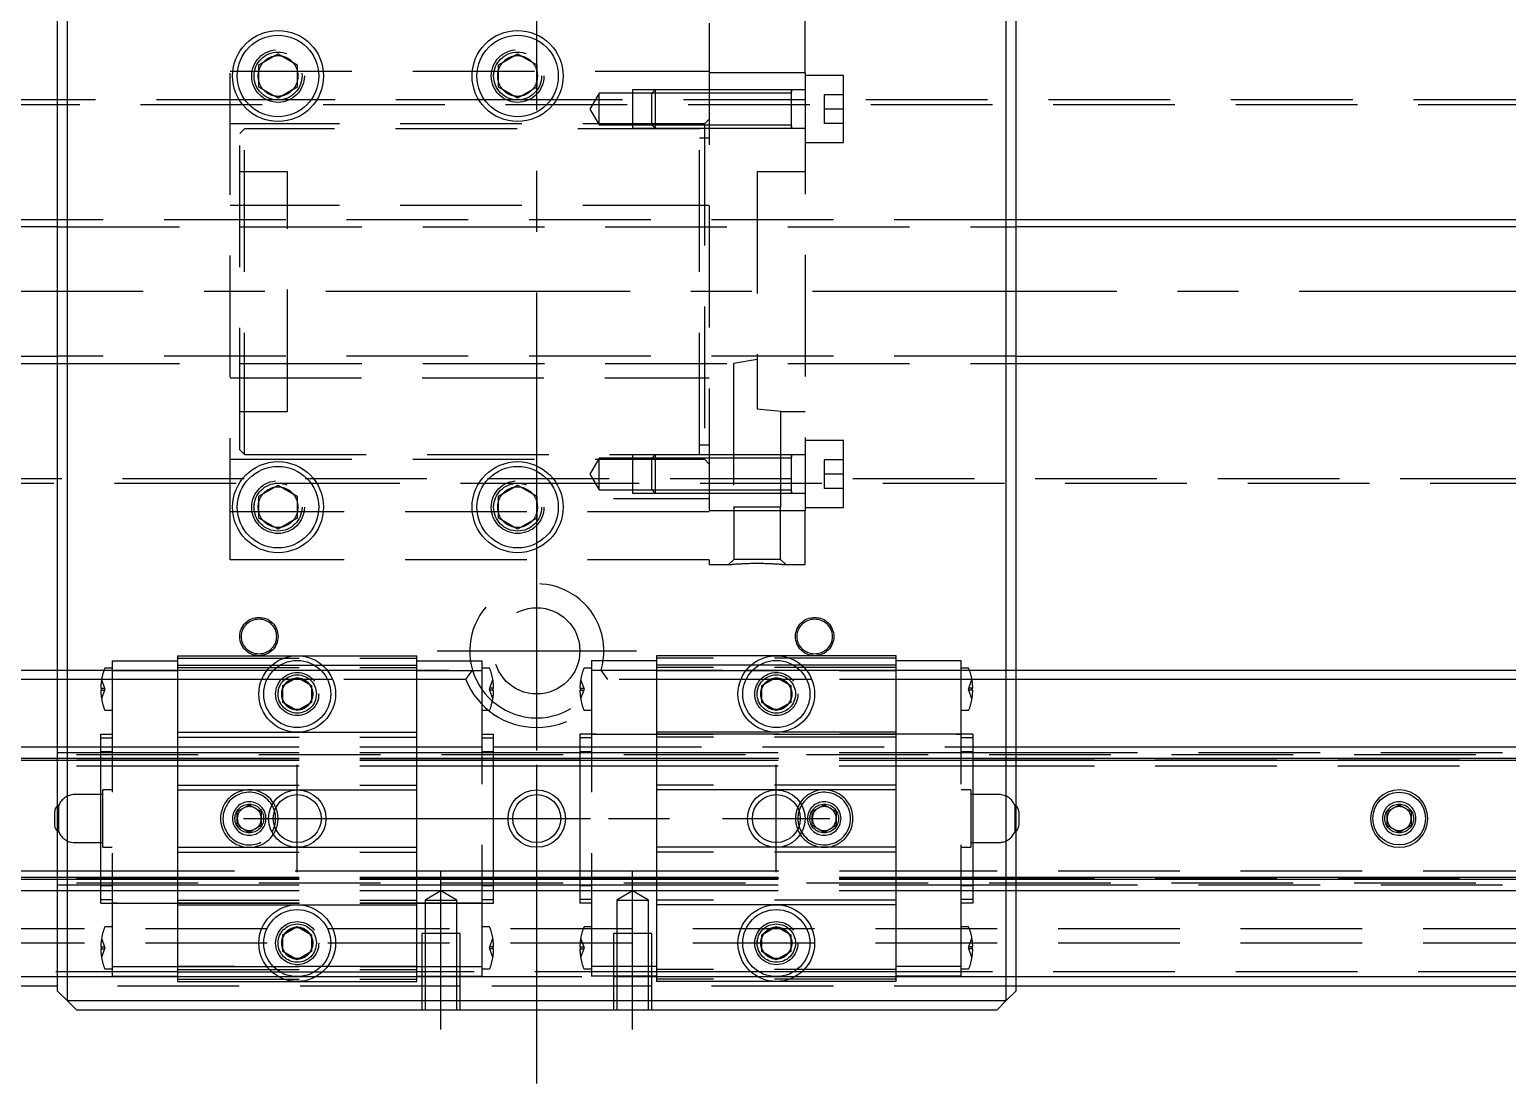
# Model space of a CAD drawing. Extents: x -15 to 1045, y -311 to 82.
# Drawn here: x 357.1 to 511.3, y -82.6 to 27.3 of the extents above; entities that cross this region are included whole.
import ezdxf

# ---------------------------------------------------------------- set-up
doc = ezdxf.new("R2010")
doc.units = 0
doc.linetypes.add('CENTER', pattern=[50.8, 31.75, -6.35, 6.35, -6.35])
doc.linetypes.add('DASHED', pattern=[19.05, 12.7, -6.35])
doc.layers.get('0').update_dxf_attribs({"linetype": 'CONTINUOUS'})
doc.layers.add('CENTER', color=1, linetype='CENTER')

msp = doc.modelspace()

# ---------------------------------------------------------------- linework, layer by layer
at = {"color": 7, "linetype": 'CONTINUOUS'}
for p, q in [((360, -73), (360, 73)), ((361, 74), (361, -74)), ((459, -74), (459, 74)), ((460, 73), (460, -73)), ((381, 23.65), (383, 24.81)), ((383, 24.81), (385, 23.65)), ((406, 23.65), (408, 24.81)), ((408, 24.81), (410, 23.65)), ((381, 21.35), (381, 23.65)), ((385, 23.65), (385, 21.35)), ((406, 21.35), (406, 23.65)), ((410, 23.65), (410, 21.35)), ((383, 20.19), (381, 21.35)), ((385, 21.35), (383, 20.19)), ((408, 20.19), (406, 21.35)), ((410, 21.35), (408, 20.19)), ((360, 7.5), (40.5, 7.5)), ((770, 7.5), (460, 7.5)), ((40.5, -7.5), (360, -7.5)), ((460, -7.5), (770, -7.5)), ((381, -21.35), (383, -20.19)), ((381, -23.65), (381, -21.35)), ((383, -20.19), (385, -21.35)), ((385, -21.35), (385, -23.65)), ((406, -21.35), (408, -20.19)), ((406, -23.65), (406, -21.35)), ((408, -20.19), (410, -21.35)), ((410, -21.35), (410, -23.65)), ((383, -24.81), (381, -23.65)), ((385, -23.65), (383, -24.81)), ((408, -24.81), (406, -23.65)), ((410, -23.65), (408, -24.81)), ((296.71, -39.5), (360, -39.5)), ((460, -39.5), (523.29, -39.5)), ((360, -40.5), (297.42, -40.5)), ((383.5, -41.13), (385, -40.27)), ((383.5, -42.87), (383.5, -41.13)), ((385, -40.27), (386.5, -41.13)), ((386.5, -41.13), (386.5, -42.87)), ((433.5, -41.13), (435, -40.27)), ((433.5, -42.87), (433.5, -41.13)), ((435, -40.27), (436.5, -41.13)), ((436.5, -41.13), (436.5, -42.87)), ((522.58, -40.5), (460, -40.5)), ((385, -43.73), (383.5, -42.87)), ((386.5, -42.87), (385, -43.73)), ((435, -43.73), (433.5, -42.87)), ((436.5, -42.87), (435, -43.73)), ((0, -47.5), (360, -47.5)), ((460, -47.5), (820, -47.5)), ((0, -48.68), (360, -48.68)), ((0, -48.9), (360, -48.9)), ((460, -48.68), (820, -48.68)), ((460, -48.9), (820, -48.9)), ((498.75, -54.28), (500, -53.56)), ((500, -53.56), (501.25, -54.28)), ((359.7, -55), (359.7, -54.25)), ((359.7, -55.75), (359.7, -55)), ((460.3, -54.25), (460.3, -55)), ((460.3, -55), (460.3, -55.75)), ((498.75, -55.72), (498.75, -54.28)), ((501.25, -54.28), (501.25, -55.72)), ((500, -56.44), (498.75, -55.72)), ((501.25, -55.72), (500, -56.44)), ((0, -61.1), (360, -61.1)), ((0, -61.32), (360, -61.32)), ((460, -61.1), (820, -61.1)), ((460, -61.32), (820, -61.32)), ((0, -62.5), (360, -62.5)), ((460, -62.5), (820, -62.5)), ((383.5, -67.13), (385, -66.27)), ((385, -66.27), (386.5, -67.13)), ((433.5, -67.13), (435, -66.27)), ((435, -66.27), (436.5, -67.13)), ((383.5, -68.87), (383.5, -67.13)), ((386.5, -67.13), (386.5, -68.87)), ((433.5, -68.87), (433.5, -67.13)), ((436.5, -67.13), (436.5, -68.87)), ((385, -69.73), (383.5, -68.87)), ((386.5, -68.87), (385, -69.73)), ((435, -69.73), (433.5, -68.87)), ((436.5, -68.87), (435, -69.73)), ((1, -71.5), (360, -71.5)), ((460, -71.5), (819, -71.5)), ((360, -72.5), (2, -72.5)), ((361, -74), (360, -73)), ((362, -75), (361, -74)), ((361, -74), (459, -74)), ((459, -74), (458, -75)), ((460, -73), (459, -74)), ((818, -72.5), (460, -72.5)), ((458, -75), (362, -75))]:
    msp.add_line(p, q, dxfattribs=at)
at = {"color": 3, "linetype": 'DASHED'}
for p, q in [((378, -28), (378, 28)), ((428, 28), (428, -28)), ((438, 22.87), (438, 28.5)), ((378, 23), (428, 23)), ((385.48, 22.79), (385.5, 22.5)), ((405.5, 22.5), (405.53, 22.91)), ((428, 22.87), (438, 22.87)), ((438, 22.87), (438, -22.87)), ((442, 22.55), (438, 22.55)), ((442, 15.55), (442, 22.55)), ((416.5, 20.7), (415.55, 19.05)), ((416.5, 17.4), (416.5, 20.7)), ((420, 20.7), (416.5, 20.7)), ((420, 21.05), (420, 17.05)), ((422.35, 21.05), (420, 21.05)), ((422, 20.7), (420, 20.7)), ((422.35, 21.05), (422, 20.7)), ((422, 17.4), (422, 20.7)), ((428, 20.7), (422, 20.7)), ((428, 20.7), (422, 20.7)), ((422.35, 21.05), (422.35, 17.05)), ((428, 21.05), (422.35, 21.05)), ((436.61, 21.05), (428, 21.05)), ((436.6, 20.7), (428, 20.7)), ((436.6, 17.05), (436.6, 21.05)), ((436.6, 20.7), (436.6, 21.05)), ((436.6, 17.05), (436.6, 21.05)), ((436.6, 20.84), (436.6, 21.05)), ((436.6, 21.05), (436.6, 20.84)), ((438, 21.05), (436.6, 21.05)), ((436.6, 17.27), (436.6, 20.84)), ((436.6, 17.4), (436.6, 20.7)), ((440, 20.55), (440, 19.05)), ((442, 20.55), (440, 20.55)), ((383, 20), (61.14, 20)), ((819.5, 19.5), (61.97, 19.5)), ((408, 20), (383, 20)), ((819, 20), (408, 20)), ((415.55, 19.05), (416.5, 17.4)), ((442, 19.05), (440, 19.05)), ((440, 19.05), (440, 17.55)), ((427.5, 17.5), (378, 17.5)), ((379.5, 17), (379, 16.5)), ((427, 17), (379.5, 17)), ((379.5, -17), (379.5, 17)), ((416.5, 17.4), (420, 17.4)), ((420, 17.4), (422, 17.4)), ((420, 17.05), (422.35, 17.05)), ((422, 17.4), (428, 17.4)), ((422, 17.4), (422.35, 17.05)), ((422, 17.4), (428, 17.4)), ((422.35, 17.05), (428, 17.05)), ((427, -17), (427, 17)), ((428, 18), (427.5, 17.5)), ((427.5, 17.5), (427.5, -17.5)), ((428, 17.4), (436.6, 17.4)), ((428, 17.05), (436.61, 17.05)), ((436.6, 17.05), (436.6, 17.4)), ((436.6, 17.05), (436.6, 17.27)), ((436.6, 17.27), (436.6, 17.05)), ((436.6, 17.05), (438, 17.05)), ((442, 17.55), (440, 17.55)), ((379, -16.5), (379, 16.5)), ((428, 16), (427, 16)), ((438, 15.55), (442, 15.55)), ((384, 12.5), (379, 12.5)), ((384, -12.5), (384, 12.5)), ((438, 12.5), (433, 12.5)), ((433, 12.5), (433, -12.26)), ((379, 9), (378, 9)), ((427.5, 9), (379, 9)), ((428, 9), (427.5, 9)), ((460, 7.5), (360, 7.5)), ((360, 6.75), (460, 6.75)), ((460, -6.75), (360, -6.75)), ((360, -7.5), (460, -7.5)), ((433, -7.09), (430.54, -7.5)), ((430.54, -7.5), (430.54, -22.5)), ((430.54, -7.5), (430.55, -7.5)), ((378, -9), (379, -9)), ((379, -9), (427.5, -9)), ((427.5, -9), (428, -9)), ((435.46, -12.5), (433, -12.26)), ((379, -12.5), (384, -12.5)), ((435.46, -22.5), (435.46, -12.5)), ((435.46, -12.5), (438, -12.5)), ((379, -16.5), (379.5, -17)), ((427, -16), (428, -16)), ((442, -15.55), (438, -15.55)), ((442, -22.55), (442, -15.55)), ((378, -17.5), (427.5, -17.5)), ((379.5, -17), (427, -17)), ((416.5, -17.4), (415.55, -19.05)), ((416.5, -20.7), (416.5, -17.4)), ((420, -17.4), (416.5, -17.4)), ((420, -17.05), (420, -21.05)), ((422.35, -17.05), (420, -17.05)), ((422, -17.4), (420, -17.4)), ((422.35, -17.05), (422, -17.4)), ((422, -20.7), (422, -17.4)), ((428, -17.4), (422, -17.4)), ((422.35, -17.05), (422.35, -21.05)), ((428, -17.05), (422.35, -17.05)), ((427.5, -17.5), (428, -18)), ((436.61, -17.05), (428, -17.05)), ((436.6, -17.4), (428, -17.4)), ((436.6, -21.05), (436.6, -17.05)), ((436.6, -21.05), (436.6, -17.05)), ((436.6, -17.27), (436.6, -17.05)), ((436.6, -17.05), (436.6, -17.27)), ((438, -17.05), (436.6, -17.05)), ((436.6, -20.84), (436.6, -17.27)), ((440, -17.55), (440, -19.05)), ((442, -17.55), (440, -17.55)), ((61.14, -20), (383, -20)), ((61.97, -19.5), (819.5, -19.5)), ((383, -20), (408, -20)), ((408, -20), (819, -20)), ((415.55, -19.05), (416.5, -20.7)), ((442, -19.05), (440, -19.05)), ((440, -19.05), (440, -20.55)), ((416.5, -20.7), (420, -20.7)), ((418, -21.59), (422, -21.59)), ((420, -20.7), (422, -20.7)), ((420, -21.05), (422.35, -21.05)), ((422, -20.7), (428, -20.7)), ((422, -20.7), (422.35, -21.05)), ((422, -20.7), (428, -20.7)), ((422, -21.59), (428, -21.59)), ((422.35, -21.05), (428, -21.05)), ((428, -20.7), (436.6, -20.7)), ((428, -21.05), (436.61, -21.05)), ((436.6, -21.05), (436.6, -20.84)), ((436.6, -20.84), (436.6, -21.05)), ((436.6, -21.05), (436.6, -21.05)), ((436.6, -21.05), (438, -21.05)), ((442, -20.55), (440, -20.55)), ((428, -23), (378, -23)), ((380.5, -22.5), (380.53, -22.09)), ((405.5, -22.5), (405.53, -22.09)), ((438, -22.87), (428, -22.87)), ((435.46, -22.5), (430.54, -22.5)), ((430.55, -22.5), (430.55, -27.95)), ((435.45, -27.95), (435.45, -22.5)), ((438, -22.55), (442, -22.55)), ((438, -28.5), (438, -22.87)), ((428, -28), (378, -28)), ((428, -28), (428, -28.5)), ((428, -28.5), (430, -28.5)), ((430.55, -27.95), (430, -28.5)), ((430, -28.5), (430.01, -28.5)), ((430, -28.5), (430, -28.5)), ((430.01, -28.5), (430.02, -28.5)), ((430.02, -28.5), (430.04, -28.5)), ((430.04, -28.5), (430.06, -28.49)), ((430.06, -28.49), (430.08, -28.49)), ((430.08, -28.49), (430.11, -28.49)), ((430.11, -28.49), (430.15, -28.49)), ((430.15, -28.49), (430.19, -28.48)), ((430.19, -28.48), (430.24, -28.48)), ((430.24, -28.48), (430.3, -28.47)), ((430.3, -28.47), (430.37, -28.47)), ((430.37, -28.47), (430.44, -28.46)), ((430.44, -28.46), (430.52, -28.45)), ((430.52, -28.45), (430.61, -28.45)), ((435.45, -27.95), (430.55, -27.95)), ((430.61, -28.45), (430.7, -28.44)), ((430.7, -28.44), (430.8, -28.43)), ((430.8, -28.43), (430.9, -28.43)), ((430.9, -28.43), (431.01, -28.42)), ((431.01, -28.42), (431.12, -28.41)), ((431.12, -28.41), (431.24, -28.41)), ((431.24, -28.41), (431.36, -28.4)), ((431.36, -28.4), (431.48, -28.39)), ((431.48, -28.39), (431.61, -28.39)), ((431.61, -28.39), (431.74, -28.38)), ((431.74, -28.38), (431.87, -28.38)), ((431.87, -28.38), (432.01, -28.37)), ((432.01, -28.37), (432.15, -28.37)), ((432.15, -28.37), (432.29, -28.36)), ((432.29, -28.36), (432.43, -28.36)), ((432.43, -28.36), (432.57, -28.36)), ((432.57, -28.36), (432.71, -28.36)), ((432.71, -28.36), (432.85, -28.36)), ((432.85, -28.36), (433, -28.36)), ((433, -28.36), (433.15, -28.36)), ((433.15, -28.36), (433.29, -28.36)), ((433.29, -28.36), (433.43, -28.36)), ((433.43, -28.36), (433.57, -28.36)), ((433.57, -28.36), (433.71, -28.36)), ((433.71, -28.36), (433.85, -28.37)), ((433.85, -28.37), (433.99, -28.37)), ((433.99, -28.37), (434.13, -28.38)), ((434.13, -28.38), (434.26, -28.38)), ((434.26, -28.38), (434.39, -28.39)), ((434.39, -28.39), (434.52, -28.39)), ((434.52, -28.39), (434.64, -28.4)), ((434.64, -28.4), (434.76, -28.41)), ((434.76, -28.41), (434.88, -28.41)), ((434.88, -28.41), (434.99, -28.42)), ((434.99, -28.42), (435.1, -28.43)), ((435.1, -28.43), (435.2, -28.43)), ((435.2, -28.43), (435.3, -28.44)), ((435.3, -28.44), (435.39, -28.45)), ((435.39, -28.45), (435.48, -28.45)), ((436, -28.5), (435.45, -27.95)), ((435.48, -28.45), (435.54, -28.46)), ((435.54, -28.46), (435.6, -28.46)), ((435.6, -28.46), (435.66, -28.47)), ((435.66, -28.47), (435.71, -28.47)), ((435.71, -28.47), (435.76, -28.48)), ((435.76, -28.48), (435.81, -28.48)), ((435.81, -28.48), (435.85, -28.49)), ((435.85, -28.49), (435.89, -28.49)), ((435.89, -28.49), (435.92, -28.49)), ((435.92, -28.49), (435.94, -28.49)), ((435.94, -28.49), (435.97, -28.5)), ((435.97, -28.5), (435.99, -28.5)), ((435.99, -28.5), (436, -28.5)), ((436, -28.5), (436, -28.5)), ((436, -28.5), (438, -28.5)), ((436, -28.5), (436, -28.5)), ((365.7, -38.55), (372.5, -38.55)), ((365.7, -38.55), (365.7, -39.55)), ((372.5, -38), (381, -38)), ((372.5, -38), (372.5, -39)), ((372.5, -38.25), (397.5, -38.25)), ((381, -38), (385, -38)), ((385, -38), (397.5, -38)), ((397.5, -39), (397.5, -38)), ((397.5, -38.55), (404.3, -38.55)), ((404.3, -39.55), (404.3, -38.55)), ((422.5, -38.55), (415.7, -38.55)), ((415.7, -38.55), (415.7, -39.55)), ((422.5, -38), (422.5, -39)), ((435, -38), (422.5, -38)), ((447.5, -38.25), (422.5, -38.25)), ((439, -38), (435, -38)), ((447.5, -38), (439, -38)), ((447.5, -39), (447.5, -38)), ((454.3, -38.55), (447.5, -38.55)), ((454.3, -39.55), (454.3, -38.55)), ((360, -39.5), (364.84, -39.5)), ((364.84, -39.5), (365.7, -39.5)), ((365.7, -39.3), (364.99, -39.3)), ((365.7, -39.5), (372.5, -39.5)), ((365.7, -39.55), (372.5, -39.55)), ((365.7, -39.55), (365.7, -70.45)), ((372.5, -39), (382.35, -39)), ((372.5, -39), (372.5, -46)), ((372.5, -39.25), (397.5, -39.25)), ((372.5, -39.5), (381.88, -39.5)), ((381.88, -39.5), (382.55, -39.5)), ((382.35, -39), (383.2, -39)), ((382.55, -39.5), (387.45, -39.5)), ((383.2, -39), (386.8, -39)), ((386.8, -39), (387.65, -39)), ((387.45, -39.5), (388.12, -39.5)), ((387.65, -39), (397.5, -39)), ((388.12, -39.5), (403.29, -39.5)), ((397.5, -46), (397.5, -39)), ((397.5, -39.55), (404.3, -39.55)), ((402.58, -40.5), (403.29, -39.5)), ((405.01, -39.3), (404.3, -39.3)), ((404.3, -70.45), (404.3, -39.55)), ((415.7, -39.3), (414.99, -39.3)), ((422.5, -39.55), (415.7, -39.55)), ((415.7, -39.55), (415.7, -70.45)), ((416.71, -39.5), (431.88, -39.5)), ((417.42, -40.5), (416.71, -39.5)), ((422.5, -39), (422.5, -46)), ((432.35, -39), (422.5, -39)), ((447.5, -39.25), (422.5, -39.25)), ((447.5, -39.55), (422.5, -39.55)), ((422.5, -39.55), (447.5, -39.55)), ((431.88, -39.5), (432.55, -39.5)), ((433.2, -39), (432.35, -39)), ((432.55, -39.5), (437.45, -39.5)), ((436.8, -39), (433.2, -39)), ((437.65, -39), (436.8, -39)), ((437.45, -39.5), (438.12, -39.5)), ((447.5, -39), (437.65, -39)), ((438.12, -39.5), (454.3, -39.5)), ((447.5, -46), (447.5, -39)), ((454.3, -39.55), (447.5, -39.55)), ((455.01, -39.3), (454.3, -39.3)), ((454.3, -39.5), (455.16, -39.5)), ((454.3, -70.45), (454.3, -39.55)), ((455.16, -39.5), (460, -39.5)), ((364.58, -40.5), (360, -40.5)), ((364.5, -41.4), (364.58, -41.4)), ((364.58, -41.6), (364.5, -41.6)), ((365.7, -40.5), (364.58, -40.5)), ((364.58, -40.5), (364.9, -41.4)), ((364.58, -41.4), (364.9, -41.4)), ((364.58, -41.4), (364.58, -41.6)), ((364.9, -41.6), (364.58, -42.5)), ((364.58, -41.6), (364.9, -41.6)), ((364.9, -41.4), (364.94, -41.5)), ((364.9, -41.6), (364.94, -41.5)), ((372.5, -40.5), (365.7, -40.5)), ((381.29, -40.5), (372.5, -40.5)), ((381.84, -40.5), (381.29, -40.5)), ((383.32, -40.5), (381.84, -40.5)), ((383.68, -40.5), (383.32, -40.5)), ((384.31, -40.5), (383.68, -40.5)), ((384.4, -40.5), (384.31, -40.5)), ((384.6, -40.5), (384.4, -40.5)), ((385.4, -40.5), (384.6, -40.5)), ((385.6, -40.5), (385.4, -40.5)), ((385.69, -40.5), (385.6, -40.5)), ((386.32, -40.5), (385.69, -40.5)), ((386.68, -40.5), (386.32, -40.5)), ((388.16, -40.5), (386.68, -40.5)), ((388.71, -40.5), (388.16, -40.5)), ((402.58, -40.5), (388.71, -40.5)), ((405.1, -41.4), (405.06, -41.5)), ((405.1, -41.6), (405.06, -41.5)), ((405.1, -41.4), (405.42, -40.5)), ((405.42, -41.4), (405.1, -41.4)), ((405.42, -42.5), (405.1, -41.6)), ((405.42, -41.6), (405.1, -41.6)), ((405.42, -41.6), (405.42, -41.4)), ((405.42, -41.4), (405.5, -41.4)), ((405.5, -41.6), (405.42, -41.6)), ((414.5, -41.4), (414.58, -41.4)), ((414.58, -41.6), (414.5, -41.6)), ((414.58, -40.5), (414.9, -41.4)), ((414.58, -41.4), (414.9, -41.4)), ((414.58, -41.4), (414.58, -41.6)), ((414.9, -41.6), (414.58, -42.5)), ((414.58, -41.6), (414.9, -41.6)), ((414.9, -41.4), (414.94, -41.5)), ((414.9, -41.6), (414.94, -41.5)), ((431.29, -40.5), (417.42, -40.5)), ((431.84, -40.5), (431.29, -40.5)), ((433.32, -40.5), (431.84, -40.5)), ((433.68, -40.5), (433.32, -40.5)), ((434.31, -40.5), (433.68, -40.5)), ((434.4, -40.5), (434.31, -40.5)), ((434.6, -40.5), (434.4, -40.5)), ((435.4, -40.5), (434.6, -40.5)), ((435.6, -40.5), (435.4, -40.5)), ((435.69, -40.5), (435.6, -40.5)), ((436.32, -40.5), (435.69, -40.5)), ((436.68, -40.5), (436.32, -40.5)), ((438.16, -40.5), (436.68, -40.5)), ((438.71, -40.5), (438.16, -40.5)), ((454.3, -40.5), (438.71, -40.5)), ((455.42, -40.5), (454.3, -40.5)), ((455.1, -41.4), (455.06, -41.5)), ((455.1, -41.6), (455.06, -41.5)), ((455.1, -41.4), (455.42, -40.5)), ((455.42, -41.4), (455.1, -41.4)), ((455.42, -42.5), (455.1, -41.6)), ((455.42, -41.6), (455.1, -41.6)), ((460, -40.5), (455.42, -40.5)), ((455.42, -41.6), (455.42, -41.4)), ((455.42, -41.4), (455.5, -41.4)), ((455.5, -41.6), (455.42, -41.6)), ((383, -42), (383.03, -41.65)), ((433, -42), (433.03, -41.65)), ((364.99, -43.7), (365.7, -43.7)), ((404.3, -43.7), (405.01, -43.7)), ((414.99, -43.7), (415.7, -43.7)), ((454.3, -43.7), (455.01, -43.7)), ((364.5, -46.57), (364.5, -46.18)), ((364.5, -46.18), (365.7, -46.18)), ((372.5, -46), (372.5, -46.5)), ((372.5, -46), (385, -46)), ((385, -46), (397.5, -46)), ((397.5, -46.5), (397.5, -46)), ((404.3, -46.18), (405.5, -46.18)), ((405.5, -46.57), (405.5, -46.18)), ((414.5, -46.18), (414.5, -46.57)), ((454.3, -46.18), (414.5, -46.18)), ((415.7, -46.18), (454.3, -46.18)), ((422.5, -46), (422.5, -46.5)), ((435, -46), (422.5, -46)), ((447.5, -46), (435, -46)), ((447.5, -46.5), (447.5, -46)), ((455.5, -46.18), (454.3, -46.18)), ((455.5, -46.18), (455.5, -46.57)), ((360, -47.5), (364.5, -47.5)), ((364.5, -46.57), (365.7, -46.57)), ((364.5, -48.97), (364.5, -46.57)), ((364.5, -47.5), (365.7, -47.5)), ((365.7, -47.5), (372.5, -47.5)), ((372.5, -46.5), (372.5, -51.5)), ((372.5, -46.5), (397.5, -46.5)), ((372.5, -47.5), (405.5, -47.5)), ((397.5, -51.5), (397.5, -46.5)), ((404.3, -46.57), (405.5, -46.57)), ((405.5, -48.97), (405.5, -46.57)), ((405.5, -47.5), (414.5, -47.5)), ((415.7, -46.57), (414.5, -46.57)), ((414.5, -46.57), (414.5, -48.97)), ((414.5, -47.5), (454.3, -47.5)), ((422.5, -46.5), (422.5, -51.5)), ((447.5, -46.5), (422.5, -46.5)), ((447.5, -51.5), (447.5, -46.5)), ((455.5, -46.57), (454.3, -46.57)), ((454.3, -47.5), (455.5, -47.5)), ((455.5, -46.57), (455.5, -48.97)), ((455.5, -47.5), (460, -47.5)), ((0, -48.09), (360, -48.09)), ((0, -48.3), (820, -48.3)), ((0, -48.74), (364.5, -48.74)), ((360, -48.09), (364.5, -48.09)), ((360, -48.68), (364.5, -48.68)), ((360, -48.9), (364.5, -48.9)), ((364.5, -47.99), (365.7, -47.99)), ((364.5, -48.09), (365.7, -48.09)), ((364.5, -48.68), (365.7, -48.68)), ((364.5, -48.74), (365.7, -48.74)), ((364.5, -48.9), (365.7, -48.9)), ((364.5, -52.5), (364.5, -48.97)), ((365.7, -48.09), (372.5, -48.09)), ((365.7, -48.68), (372.5, -48.68)), ((365.7, -48.74), (372.5, -48.74)), ((365.7, -48.9), (372.5, -48.9)), ((372.5, -48.09), (397.5, -48.09)), ((372.5, -48.68), (397.5, -48.68)), ((372.5, -48.74), (397.5, -48.74)), ((372.5, -48.9), (397.5, -48.9)), ((397.5, -48.09), (404.3, -48.09)), ((397.5, -48.68), (404.3, -48.68)), ((397.5, -48.74), (404.3, -48.74)), ((397.5, -48.9), (404.3, -48.9)), ((404.3, -47.99), (405.5, -47.99)), ((404.3, -48.09), (405.5, -48.09)), ((404.3, -48.68), (405.5, -48.68)), ((404.3, -48.74), (405.5, -48.74)), ((404.3, -48.9), (405.5, -48.9)), ((405.5, -48.09), (414.5, -48.09)), ((405.5, -48.68), (414.5, -48.68)), ((405.5, -48.74), (414.5, -48.74)), ((405.5, -48.9), (414.5, -48.9)), ((405.5, -61.03), (405.5, -48.97)), ((414.5, -47.99), (415.7, -47.99)), ((414.5, -48.09), (415.7, -48.09)), ((414.5, -48.68), (415.7, -48.68)), ((415.7, -48.74), (414.5, -48.74)), ((414.5, -48.9), (415.7, -48.9)), ((414.5, -48.97), (414.5, -61.03)), ((415.7, -48.09), (422.5, -48.09)), ((415.7, -48.68), (422.5, -48.68)), ((422.5, -48.74), (415.7, -48.74)), ((415.7, -48.9), (422.5, -48.9)), ((422.5, -48.09), (454.3, -48.09)), ((422.5, -48.68), (454.3, -48.68)), ((454.3, -48.74), (422.5, -48.74)), ((422.5, -48.9), (454.3, -48.9)), ((454.3, -47.99), (455.5, -47.99)), ((454.3, -48.09), (455.5, -48.09)), ((454.3, -48.68), (455.5, -48.68)), ((455.5, -48.74), (454.3, -48.74)), ((454.3, -48.9), (455.5, -48.9)), ((455.5, -48.09), (460, -48.09)), ((455.5, -48.68), (460, -48.68)), ((455.5, -48.74), (820, -48.74)), ((455.5, -48.9), (460, -48.9)), ((455.5, -48.97), (455.5, -52.5)), ((460, -48.09), (820, -48.09)), ((0, -49.5), (364.5, -49.5)), ((364.5, -49.5), (365.7, -49.5)), ((365.7, -49.5), (372.5, -49.5)), ((372.5, -49.5), (397.5, -49.5)), ((397.5, -49.5), (404.3, -49.5)), ((404.3, -49.5), (405.5, -49.5)), ((405.5, -49.5), (414.5, -49.5)), ((414.5, -49.5), (415.7, -49.5)), ((415.7, -49.5), (422.5, -49.5)), ((422.5, -49.5), (454.3, -49.5)), ((454.3, -49.5), (455.5, -49.5)), ((455.5, -49.5), (820, -49.5)), ((365.7, -52), (364.7, -52)), ((364.7, -55), (364.7, -52)), ((372.5, -51.5), (397.5, -51.5)), ((372.5, -51.5), (372.5, -52)), ((372.5, -52), (372.5, -58)), ((372.5, -52), (385, -52)), ((385, -52), (397.5, -52)), ((397.5, -52), (397.5, -51.5)), ((397.5, -58), (397.5, -52)), ((422.5, -51.5), (422.5, -52)), ((447.5, -51.5), (422.5, -51.5)), ((422.5, -52), (422.5, -58)), ((435, -52), (422.5, -52)), ((447.5, -52), (435, -52)), ((447.5, -52), (447.5, -51.5)), ((447.5, -58), (447.5, -52)), ((455.3, -52), (454.3, -52)), ((455.3, -52), (455.3, -58)), ((360.12, -55), (360.12, -53.61)), ((364.7, -52.5), (361.75, -52.5)), ((364.5, -57.5), (364.5, -52.5)), ((378.75, -54.28), (380, -53.56)), ((380, -53.56), (381.25, -54.28)), ((438.75, -54.28), (440, -53.56)), ((440, -53.56), (441.25, -54.28)), ((458.25, -52.5), (455.3, -52.5)), ((455.5, -52.5), (455.5, -57.5)), ((459.88, -53.61), (459.88, -55)), ((360.12, -56.39), (360.12, -55)), ((364.7, -58), (364.7, -55)), ((378.5, -55), (378.52, -54.75)), ((378.75, -55.72), (378.75, -54.28)), ((381.25, -54.28), (381.25, -55.72)), ((438.5, -55), (438.52, -54.75)), ((438.75, -55.72), (438.75, -54.28)), ((441.25, -54.28), (441.25, -55.72)), ((459.88, -55), (459.88, -56.39)), ((498.5, -55), (498.52, -54.75)), ((380, -56.44), (378.75, -55.72)), ((381.25, -55.72), (380, -56.44)), ((440, -56.44), (438.75, -55.72)), ((441.25, -55.72), (440, -56.44)), ((361.75, -57.5), (364.7, -57.5)), ((364.5, -61.03), (364.5, -57.5)), ((364.7, -58), (365.7, -58)), ((372.5, -58), (385, -58)), ((372.5, -58), (372.5, -58.5)), ((372.5, -58.5), (372.5, -63.5)), ((372.5, -58.5), (397.5, -58.5)), ((385, -58), (397.5, -58)), ((397.5, -58.5), (397.5, -58)), ((397.5, -63.5), (397.5, -58.5)), ((422.5, -58), (422.5, -58.5)), ((435, -58), (422.5, -58)), ((422.5, -58.5), (422.5, -63.5)), ((447.5, -58.5), (422.5, -58.5)), ((447.5, -58), (435, -58)), ((447.5, -58.5), (447.5, -58)), ((447.5, -63.5), (447.5, -58.5)), ((454.3, -58), (455.3, -58)), ((455.3, -57.5), (458.25, -57.5)), ((455.5, -57.5), (455.5, -61.03)), ((364.5, -60.5), (0, -60.5)), ((0, -61.26), (364.5, -61.26)), ((360, -61.1), (364.5, -61.1)), ((360, -61.32), (364.5, -61.32)), ((365.7, -60.5), (364.5, -60.5)), ((364.5, -63.43), (364.5, -61.03)), ((364.5, -61.1), (365.7, -61.1)), ((364.5, -61.26), (365.7, -61.26)), ((364.5, -61.32), (365.7, -61.32)), ((372.5, -60.5), (365.7, -60.5)), ((365.7, -61.1), (372.5, -61.1)), ((365.7, -61.26), (372.5, -61.26)), ((365.7, -61.32), (372.5, -61.32)), ((397.5, -60.5), (372.5, -60.5)), ((372.5, -61.1), (397.5, -61.1)), ((372.5, -61.26), (397.5, -61.26)), ((372.5, -61.32), (397.5, -61.32)), ((404.3, -60.5), (397.5, -60.5)), ((397.5, -61.1), (404.3, -61.1)), ((397.5, -61.26), (404.3, -61.26)), ((397.5, -61.32), (404.3, -61.32)), ((405.5, -60.5), (404.3, -60.5)), ((404.3, -61.1), (405.5, -61.1)), ((404.3, -61.26), (405.5, -61.26)), ((404.3, -61.32), (405.5, -61.32)), ((414.5, -60.5), (405.5, -60.5)), ((405.5, -63.43), (405.5, -61.03)), ((405.5, -61.1), (414.5, -61.1)), ((405.5, -61.26), (414.5, -61.26)), ((405.5, -61.32), (414.5, -61.32)), ((415.7, -60.5), (414.5, -60.5)), ((414.5, -61.03), (414.5, -63.43)), ((414.5, -61.1), (415.7, -61.1)), ((415.7, -61.26), (414.5, -61.26)), ((414.5, -61.32), (415.7, -61.32)), ((422.5, -60.5), (415.7, -60.5)), ((415.7, -61.1), (422.5, -61.1)), ((422.5, -61.26), (415.7, -61.26)), ((415.7, -61.32), (422.5, -61.32)), ((454.3, -60.5), (422.5, -60.5)), ((422.5, -61.1), (454.3, -61.1)), ((454.3, -61.26), (422.5, -61.26)), ((422.5, -61.32), (454.3, -61.32)), ((455.5, -60.5), (454.3, -60.5)), ((454.3, -61.1), (455.5, -61.1)), ((455.5, -61.26), (454.3, -61.26)), ((454.3, -61.32), (455.5, -61.32)), ((820, -60.5), (455.5, -60.5)), ((455.5, -61.03), (455.5, -63.43)), ((455.5, -61.1), (460, -61.1)), ((455.5, -61.26), (820, -61.26)), ((455.5, -61.32), (460, -61.32)), ((0, -61.7), (820, -61.7)), ((0, -61.91), (360, -61.91)), ((360, -61.91), (364.5, -61.91)), ((360, -62.5), (364.5, -62.5)), ((364.5, -61.91), (365.7, -61.91)), ((365.7, -62.01), (364.5, -62.01)), ((364.5, -62.5), (365.7, -62.5)), ((365.7, -61.91), (372.5, -61.91)), ((365.7, -62.5), (372.5, -62.5)), ((372.5, -61.91), (397.5, -61.91)), ((372.5, -62.5), (397.5, -62.5)), ((397.5, -61.91), (404.3, -61.91)), ((397.5, -62.5), (404.3, -62.5)), ((400, -62.55), (398.35, -63.5)), ((401.65, -63.5), (400, -62.55)), ((404.3, -61.91), (405.5, -61.91)), ((405.5, -62.01), (404.3, -62.01)), ((404.3, -62.5), (405.5, -62.5)), ((405.5, -61.91), (414.5, -61.91)), ((405.5, -62.5), (414.5, -62.5)), ((414.5, -61.91), (415.7, -61.91)), ((415.7, -62.01), (414.5, -62.01)), ((414.5, -62.5), (415.7, -62.5)), ((415.7, -61.91), (422.5, -61.91)), ((415.7, -62.5), (422.5, -62.5)), ((420, -62.55), (418.35, -63.5)), ((421.65, -63.5), (420, -62.55)), ((422.5, -61.91), (447.5, -61.91)), ((422.5, -62.5), (447.5, -62.5)), ((447.5, -61.91), (454.3, -61.91)), ((447.5, -62.5), (454.3, -62.5)), ((454.3, -61.91), (455.5, -61.91)), ((455.5, -62.01), (454.3, -62.01)), ((454.3, -62.5), (455.5, -62.5)), ((455.5, -61.91), (460, -61.91)), ((455.5, -62.5), (460, -62.5)), ((460, -61.91), (820, -61.91)), ((364.5, -63.82), (364.5, -63.43)), ((364.5, -63.43), (365.7, -63.43)), ((364.5, -63.82), (365.7, -63.82)), ((404.3, -63.82), (365.7, -63.82)), ((365.7, -63.82), (372.5, -63.82)), ((372.5, -63.5), (397.5, -63.5)), ((372.5, -63.5), (372.5, -64)), ((372.5, -63.82), (397.5, -63.82)), ((372.5, -64), (385, -64)), ((372.5, -64), (372.5, -71)), ((385, -64), (397.5, -64)), ((397.5, -64), (397.5, -63.5)), ((397.5, -63.82), (404.3, -63.82)), ((397.5, -71), (397.5, -64)), ((398.35, -63.5), (398.35, -67)), ((398.35, -63.5), (401.65, -63.5)), ((401.65, -67), (401.65, -63.5)), ((404.3, -63.43), (405.5, -63.43)), ((404.3, -63.82), (405.5, -63.82)), ((405.5, -63.82), (405.5, -63.43)), ((414.5, -63.43), (414.5, -63.82)), ((415.7, -63.43), (414.5, -63.43)), ((415.7, -63.82), (414.5, -63.82)), ((418.35, -63.5), (418.35, -67)), ((418.35, -63.5), (421.65, -63.5)), ((421.65, -67), (421.65, -63.5)), ((422.5, -63.5), (422.5, -64)), ((447.5, -63.5), (422.5, -63.5)), ((422.5, -64), (422.5, -71)), ((435, -64), (422.5, -64)), ((447.5, -64), (435, -64)), ((447.5, -64), (447.5, -63.5)), ((447.5, -71), (447.5, -64)), ((455.5, -63.43), (454.3, -63.43)), ((455.5, -63.82), (454.3, -63.82)), ((455.5, -63.43), (455.5, -63.82)), ((365.7, -66.3), (364.99, -66.3)), ((405.01, -66.3), (404.3, -66.3)), ((415.7, -66.3), (414.99, -66.3)), ((455.01, -66.3), (454.3, -66.3)), ((820, -66.5), (0, -66.5)), ((364.58, -67.5), (364.9, -68.4)), ((386.97, -67.67), (387, -68)), ((398, -67), (398, -75)), ((402, -67), (398, -67)), ((398.35, -67), (398.35, -75)), ((401.65, -75), (401.65, -67)), ((402, -75), (402, -67)), ((405.1, -68.4), (405.42, -67.5)), ((414.58, -67.5), (414.9, -68.4)), ((418, -67), (418, -75)), ((422, -67), (418, -67)), ((418.35, -67), (418.35, -75)), ((421.65, -75), (421.65, -67)), ((422, -75), (422, -67)), ((433, -68), (433.02, -67.7)), ((455.1, -68.4), (455.42, -67.5)), ((820, -68), (0, -68)), ((364.5, -68.4), (364.58, -68.4)), ((364.58, -68.6), (364.5, -68.6)), ((364.58, -68.4), (364.9, -68.4)), ((364.58, -68.4), (364.58, -68.6)), ((364.9, -68.6), (364.58, -69.5)), ((364.58, -68.6), (364.9, -68.6)), ((364.9, -68.4), (364.94, -68.5)), ((364.9, -68.6), (364.94, -68.5)), ((405.1, -68.4), (405.06, -68.5)), ((405.1, -68.6), (405.06, -68.5)), ((405.42, -68.4), (405.1, -68.4)), ((405.42, -69.5), (405.1, -68.6)), ((405.42, -68.6), (405.1, -68.6)), ((405.42, -68.6), (405.42, -68.4)), ((405.42, -68.4), (405.5, -68.4)), ((405.5, -68.6), (405.42, -68.6)), ((414.5, -68.4), (414.58, -68.4)), ((414.58, -68.6), (414.5, -68.6)), ((414.58, -68.4), (414.9, -68.4)), ((414.58, -68.4), (414.58, -68.6)), ((414.9, -68.6), (414.58, -69.5)), ((414.58, -68.6), (414.9, -68.6)), ((414.9, -68.4), (414.94, -68.5)), ((414.9, -68.6), (414.94, -68.5)), ((455.1, -68.4), (455.06, -68.5)), ((455.1, -68.6), (455.06, -68.5)), ((455.42, -68.4), (455.1, -68.4)), ((455.42, -69.5), (455.1, -68.6)), ((455.42, -68.6), (455.1, -68.6)), ((455.42, -68.6), (455.42, -68.4)), ((455.42, -68.4), (455.5, -68.4)), ((455.5, -68.6), (455.42, -68.6)), ((364.99, -70.7), (365.7, -70.7)), ((365.7, -70.45), (365.7, -71.45)), ((365.7, -70.45), (372.5, -70.45)), ((372.5, -70.45), (397.5, -70.45)), ((397.5, -70.45), (372.5, -70.45)), ((372.5, -70.75), (397.5, -70.75)), ((397.5, -70.45), (398, -70.45)), ((398, -70.45), (402, -70.45)), ((402, -70.45), (404.3, -70.45)), ((404.3, -71.45), (404.3, -70.45)), ((404.3, -70.7), (405.01, -70.7)), ((414.99, -70.7), (415.7, -70.7)), ((415.7, -70.45), (415.7, -71.45)), ((418, -70.45), (415.7, -70.45)), ((422, -70.45), (418, -70.45)), ((422.5, -70.45), (422, -70.45)), ((447.5, -70.75), (422.5, -70.75)), ((454.3, -70.45), (447.5, -70.45)), ((454.3, -71.45), (454.3, -70.45)), ((454.3, -70.7), (455.01, -70.7)), ((372.5, -71), (0.5, -71)), ((360, -71.5), (372.5, -71.5)), ((365.7, -71.45), (372.5, -71.45)), ((372.5, -71), (382.35, -71)), ((372.5, -71), (372.5, -72)), ((372.5, -71.5), (383.06, -71.5)), ((372.5, -71.75), (397.5, -71.75)), ((372.5, -72), (385, -72)), ((382.35, -71), (383.2, -71)), ((383.06, -71.5), (385, -71.5)), ((383.2, -71), (386.8, -71)), ((385, -71.5), (386.94, -71.5)), ((385, -72), (397.5, -72)), ((386.8, -71), (387.65, -71)), ((386.94, -71.5), (397.5, -71.5)), ((387.65, -71), (397.5, -71)), ((397.5, -72), (397.5, -71)), ((422.5, -71), (397.5, -71)), ((397.5, -71.45), (398, -71.45)), ((397.5, -71.5), (398, -71.5)), ((398, -71.45), (402, -71.45)), ((398, -71.5), (402, -71.5)), ((402, -71.45), (404.3, -71.45)), ((402, -71.5), (418, -71.5)), ((418, -71.45), (415.7, -71.45)), ((422, -71.45), (418, -71.45)), ((418, -71.5), (422, -71.5)), ((422.5, -71.45), (422, -71.45)), ((422, -71.5), (422.5, -71.5)), ((422.5, -71), (422.5, -72)), ((432.35, -71), (422.5, -71)), ((422.5, -71.5), (433.06, -71.5)), ((447.5, -71.75), (422.5, -71.75)), ((435, -72), (422.5, -72)), ((433.2, -71), (432.35, -71)), ((433.06, -71.5), (435, -71.5)), ((436.8, -71), (433.2, -71)), ((435, -71.5), (436.94, -71.5)), ((447.5, -72), (435, -72)), ((437.65, -71), (436.8, -71)), ((436.94, -71.5), (447.5, -71.5)), ((447.5, -71), (437.65, -71)), ((447.5, -72), (447.5, -71)), ((819.5, -71), (447.5, -71)), ((454.3, -71.45), (447.5, -71.45)), ((447.5, -71.5), (460, -71.5)), ((398, -72.5), (360, -72.5)), ((402, -72.5), (398, -72.5)), ((418, -72.5), (402, -72.5)), ((422, -72.5), (418, -72.5)), ((460, -72.5), (422, -72.5))]:
    msp.add_line(p, q, dxfattribs=at)
at = {"color": 3, "linetype": 'CONTINUOUS'}
for p, q in [((360, 6.75), (40.5, 6.75)), ((770, 6.75), (460, 6.75)), ((40.5, -6.75), (360, -6.75)), ((460, -6.75), (770, -6.75))]:
    msp.add_line(p, q, dxfattribs=at)
at = {"color": 7, "linetype": 'CONTINUOUS'}
for centre, radius in [((383, 22.5), 4.75), ((383, 22.5), 4.25), ((408, 22.5), 4.75), ((408, 22.5), 4.25), ((383, -22.5), 4.75), ((383, -22.5), 4.25), ((408, -22.5), 4.75), ((408, -22.5), 4.25), ((385, -42), 4), ((385, -42), 3.5), ((435, -42), 4), ((435, -42), 3.5), ((410, -55), 3), ((500, -55), 2.75), ((385, -55), 2.5), ((410, -55), 2.5), ((435, -55), 2.5), ((385, -68), 4), ((385, -68), 3.5), ((435, -68), 4), ((435, -68), 3.5)]:
    msp.add_circle(centre, radius, dxfattribs=at)
at = {"color": 3, "linetype": 'DASHED'}
for centre, radius in [((383, 22.5), 2.75), ((383, 22.5), 2.5), ((408, 22.5), 2.75), ((408, 22.5), 2.5), ((383, -22.5), 2.75), ((383, -22.5), 2.5), ((408, -22.5), 2.75), ((408, -22.5), 2.5), ((410, -37.5), 4.5), ((381, -36), 2), ((381, -36), 1.83), ((439, -36), 2), ((439, -36), 1.83), ((385, -42), 2.25), ((385, -42), 2), ((435, -42), 2.25), ((435, -42), 2), ((385, -42), 1.62), ((435, -42), 1.62), ((380, -55), 1.5), ((440, -55), 1.5), ((500, -55), 1.5), ((385, -68), 2.25), ((385, -68), 2), ((435, -68), 2.25), ((435, -68), 2), ((385, -68), 1.62), ((435, -68), 1.62)]:
    msp.add_circle(centre, radius, dxfattribs=at)
at = {"color": 3, "linetype": 'CONTINUOUS'}
for centre in [(385, -55), (435, -55)]:
    msp.add_circle(centre, 3, dxfattribs=at)
at = {"color": 3, "linetype": 'DASHED'}
for centre, radius, start, end in [((383, 22.5), 2.1, 162.2472, 180), ((383, 22.5), 2.1, 137.7528, 162.2472), ((383, 22.5), 2.1, 102.2472, 137.7528), ((383, 22.5), 2.1, 77.7528, 102.2472), ((383, 22.5), 2.1, 42.2472, 77.7528), ((383, 22.5), 2.1, 17.7528, 42.2472), ((383, 22.5), 2.1, 342.2472, 17.7528), ((408, 22.5), 2.1, 162.2472, 180), ((408, 22.5), 2.1, 137.7528, 162.2472), ((408, 22.5), 2.1, 102.2472, 137.7528), ((408, 22.5), 2.1, 77.7528, 102.2472), ((408, 22.5), 2.1, 42.2472, 77.7528), ((408, 22.5), 2.1, 17.7528, 42.2472), ((408, 22.5), 2.1, 342.2472, 17.7528), ((383, 22.5), 2.1, 180, 197.7528), ((383, 22.5), 2.1, 197.7528, 222.2472), ((383, 22.5), 2.1, 317.7528, 342.2472), ((408, 22.5), 2.1, 180, 197.7528), ((408, 22.5), 2.1, 197.7528, 222.2472), ((408, 22.5), 2.1, 317.7528, 342.2472), ((383, 22.5), 2.1, 222.2472, 257.7528), ((383, 22.5), 2.1, 257.7528, 282.2472), ((383, 22.5), 2.1, 282.2472, 317.7528), ((408, 22.5), 2.1, 222.2472, 257.7528), ((408, 22.5), 2.1, 257.7528, 282.2472), ((408, 22.5), 2.1, 282.2472, 317.7528), ((383, -22.5), 2.1, 137.7528, 162.2472), ((383, -22.5), 2.1, 102.2472, 137.7528), ((383, -22.5), 2.1, 77.7528, 102.2472), ((383, -22.5), 2.1, 42.2472, 77.7528), ((383, -22.5), 2.1, 17.7528, 42.2472), ((408, -22.5), 2.1, 137.7528, 162.2472), ((408, -22.5), 2.1, 102.2472, 137.7528), ((408, -22.5), 2.1, 77.7528, 102.2472), ((408, -22.5), 2.1, 42.2472, 77.7528), ((408, -22.5), 2.1, 17.7528, 42.2472), ((383, -22.5), 2.1, 162.2472, 180), ((383, -22.5), 2.1, 180, 197.7528), ((383, -22.5), 2.1, 342.2472, 17.7528), ((408, -22.5), 2.1, 162.2472, 180), ((408, -22.5), 2.1, 180, 197.7528), ((408, -22.5), 2.1, 342.2472, 17.7528), ((383, -22.5), 2.1, 197.7528, 222.2472), ((383, -22.5), 2.1, 222.2472, 257.7528), ((383, -22.5), 2.1, 257.7528, 282.2472), ((383, -22.5), 2.1, 282.2472, 317.7528), ((383, -22.5), 2.1, 317.7528, 342.2472), ((408, -22.5), 2.1, 197.7528, 222.2472), ((408, -22.5), 2.1, 222.2472, 257.7528), ((408, -22.5), 2.1, 257.7528, 282.2472), ((408, -22.5), 2.1, 282.2472, 317.7528), ((408, -22.5), 2.1, 317.7528, 342.2472), ((410, -37.5), 7, 343.3985, 196.6015), ((370.5, -41.5), 6, 159.1494, 170.4059), ((364.99, -39.4), 0.1, 90, 159.1494), ((410, -37.5), 7, 196.6015, 343.3985), ((405.01, -39.4), 0.1, 20.8506, 90), ((399.5, -41.5), 6, 9.5941, 20.8506), ((420.5, -41.5), 6, 159.1494, 170.4059), ((414.99, -39.4), 0.1, 90, 159.1494), ((455.01, -39.4), 0.1, 20.8506, 90), ((449.5, -41.5), 6, 9.5941, 20.8506), ((370.5, -41.5), 6, 170.4203, 179.0449), ((370.5, -41.5), 6, 180.9551, 189.5797), ((385, -42), 1.65, 155.38, 180), ((385, -42), 1.62, 158.1587, 201.8413), ((385, -42), 1.62, 141.8413, 158.1587), ((385, -42), 1.65, 144.62, 155.38), ((385, -42), 1.65, 95.38, 144.62), ((385, -42), 1.62, 98.1587, 141.8413), ((385, -42), 1.62, 81.8413, 98.1587), ((385, -42), 1.65, 84.62, 95.38), ((385, -42), 1.65, 35.38, 84.62), ((385, -42), 1.62, 38.1587, 81.8413), ((385, -42), 1.62, 21.8413, 38.1587), ((385, -42), 1.65, 24.62, 35.38), ((385, -42), 1.65, 335.38, 24.62), ((385, -42), 1.62, 0, 21.8413), ((410, -37.5), 8, 202.0243, 337.9757), ((399.5, -41.5), 6, 0.9551, 9.5797), ((399.5, -41.5), 6, 350.4203, 359.0449), ((420.5, -41.5), 6, 170.4203, 179.0449), ((420.5, -41.5), 6, 180.9551, 189.5797), ((435, -42), 1.65, 155.38, 180), ((435, -42), 1.62, 158.1587, 201.8413), ((435, -42), 1.62, 141.8413, 158.1587), ((435, -42), 1.65, 144.62, 155.38), ((435, -42), 1.65, 95.38, 144.62), ((435, -42), 1.62, 98.1587, 141.8413), ((435, -42), 1.62, 81.8413, 98.1587), ((435, -42), 1.65, 84.62, 95.38), ((435, -42), 1.65, 35.38, 84.62), ((435, -42), 1.62, 38.1587, 81.8413), ((435, -42), 1.62, 21.8413, 38.1587), ((435, -42), 1.65, 24.62, 35.38), ((435, -42), 1.65, 335.38, 24.62), ((435, -42), 1.62, 0, 21.8413), ((449.5, -41.5), 6, 0.9551, 9.5797), ((449.5, -41.5), 6, 350.4203, 359.0449), ((370.5, -41.5), 6, 189.5941, 200.8506), ((385, -42), 1.65, 180, 204.62), ((385, -42), 1.62, 201.8413, 218.1587), ((385, -42), 1.65, 204.62, 215.38), ((385, -42), 1.65, 215.38, 264.62), ((385, -42), 1.62, 218.1587, 261.8413), ((385, -42), 1.65, 275.38, 324.62), ((385, -42), 1.62, 278.1587, 321.8413), ((385, -42), 1.62, 321.8413, 338.1587), ((385, -42), 1.65, 324.62, 335.38), ((385, -42), 1.62, 338.1587, 0), ((399.5, -41.5), 6, 339.1494, 350.4059), ((420.5, -41.5), 6, 189.5941, 200.8506), ((435, -42), 1.65, 180, 204.62), ((435, -42), 1.62, 201.8413, 218.1587), ((435, -42), 1.65, 204.62, 215.38), ((435, -42), 1.65, 215.38, 264.62), ((435, -42), 1.62, 218.1587, 261.8413), ((435, -42), 1.65, 275.38, 324.62), ((435, -42), 1.62, 278.1587, 321.8413), ((435, -42), 1.62, 321.8413, 338.1587), ((435, -42), 1.65, 324.62, 335.38), ((435, -42), 1.62, 338.1587, 0), ((449.5, -41.5), 6, 339.1494, 350.4059), ((364.99, -43.6), 0.1, 200.8506, 270), ((385, -42), 1.62, 261.8413, 278.1587), ((385, -42), 1.65, 264.62, 275.38), ((405.01, -43.6), 0.1, 270, 339.1494), ((414.99, -43.6), 0.1, 200.8506, 270), ((435, -42), 1.62, 261.8413, 278.1587), ((435, -42), 1.65, 264.62, 275.38), ((455.01, -43.6), 0.1, 270, 339.1494), ((380, -55), 3, 33.5573, 180), ((380, -55), 2.75, 31.0388, 328.9612), ((440, -55), 3, 0, 146.4427), ((440, -55), 2.75, 0, 148.9612), ((360.4, -54.25), 0.7, 113.3901, 124.8499), ((361.75, -54.25), 1.75, 90, 158.4596), ((380, -55), 1.75, 0, 180), ((380, -55), 1.25, 120, 180), ((380, -55), 1.25, 60, 120), ((380, -55), 1.25, 0, 60), ((380, -55), 2.75, 16.8991, 31.0388), ((380, -55), 3, 22.3316, 33.5573), ((380, -55), 3, 0, 22.3316), ((440, -55), 3, 157.6684, 180), ((440, -55), 3, 146.4427, 157.6684), ((440, -55), 2.75, 148.9612, 163.1009), ((440, -55), 1.75, 0, 180), ((440, -55), 1.25, 120, 180), ((440, -55), 1.25, 240, 120), ((458.25, -54.25), 1.75, 21.5404, 90), ((459.6, -54.25), 0.7, 55.1501, 66.6201), ((500, -55), 1.75, 0, 180), ((500, -55), 1.25, 120, 180), ((500, -55), 1.25, 60, 120), ((500, -55), 1.25, 0, 60), ((380, -55), 3, 180, 326.4427), ((380, -55), 1.75, 180, 0), ((380, -55), 1.25, 180, 240), ((380, -55), 1.25, 300, 0), ((380, -55), 2.75, 0, 16.8991), ((380, -55), 2.75, 343.1009, 0), ((380, -55), 3, 337.6684, 0), ((440, -55), 3, 180, 202.3316), ((440, -55), 2.75, 163.1009, 196.8991), ((440, -55), 3, 213.5573, 0), ((440, -55), 2.75, 211.0388, 0), ((440, -55), 1.75, 180, 0), ((440, -55), 1.25, 180, 240), ((500, -55), 1.75, 180, 0), ((500, -55), 1.25, 180, 240), ((500, -55), 1.25, 300, 0), ((360.4, -55.75), 0.7, 235.1501, 246.6201), ((361.75, -55.75), 1.75, 201.5404, 270), ((380, -55), 1.25, 240, 300), ((380, -55), 2.75, 328.9612, 343.1009), ((380, -55), 3, 326.4427, 337.6684), ((440, -55), 3, 202.3316, 213.5573), ((440, -55), 2.75, 196.8991, 211.0388), ((458.25, -55.75), 1.75, 270, 338.4596), ((459.6, -55.75), 0.7, 293.3901, 304.8499), ((500, -55), 1.25, 240, 300), ((364.99, -66.4), 0.1, 90, 159.1494), ((405.01, -66.4), 0.1, 20.8506, 90), ((414.99, -66.4), 0.1, 90, 159.1494), ((455.01, -66.4), 0.1, 20.8506, 90), ((370.5, -68.5), 6, 170.4203, 179.0449), ((370.5, -68.5), 6, 159.1494, 170.4059), ((385, -68), 1.65, 155.38, 180), ((385, -68), 1.62, 158.1587, 201.8413), ((385, -68), 1.62, 141.8413, 158.1587), ((385, -68), 1.65, 144.62, 155.38), ((385, -68), 1.65, 95.38, 144.62), ((385, -68), 1.62, 98.1587, 141.8413), ((385, -68), 1.62, 81.8413, 98.1587), ((385, -68), 1.65, 84.62, 95.38), ((385, -68), 1.65, 35.38, 84.62), ((385, -68), 1.62, 38.1587, 81.8413), ((385, -68), 1.62, 21.8413, 38.1587), ((385, -68), 1.65, 24.62, 35.38), ((385, -68), 1.65, 335.38, 24.62), ((385, -68), 1.62, 0, 21.8413), ((399.5, -68.5), 6, 9.5941, 20.8506), ((399.5, -68.5), 6, 0.9551, 9.5797), ((420.5, -68.5), 6, 170.4203, 179.0449), ((420.5, -68.5), 6, 159.1494, 170.4059), ((435, -68), 1.65, 155.38, 180), ((435, -68), 1.65, 155.38, 180), ((435, -68), 1.62, 158.1587, 201.8413), ((435, -68), 1.62, 141.8413, 158.1587), ((435, -68), 1.65, 144.62, 155.38), ((435, -68), 1.65, 144.62, 155.38), ((435, -68), 1.65, 95.38, 144.62), ((435, -68), 1.65, 95.38, 144.62), ((435, -68), 1.62, 98.1587, 141.8413), ((435, -68), 1.62, 81.8413, 98.1587), ((435, -68), 1.65, 84.62, 95.38), ((435, -68), 1.65, 84.62, 95.38), ((435, -68), 1.65, 35.38, 84.62), ((435, -68), 1.65, 35.38, 84.62), ((435, -68), 1.62, 38.1587, 81.8413), ((435, -68), 1.62, 21.8413, 38.1587), ((435, -68), 1.65, 24.62, 35.38), ((435, -68), 1.65, 24.62, 35.38), ((435, -68), 1.65, 335.38, 24.62), ((435, -68), 1.65, 335.38, 24.62), ((435, -68), 1.62, 0, 21.8413), ((449.5, -68.5), 6, 9.5941, 20.8506), ((449.5, -68.5), 6, 0.9551, 9.5797), ((370.5, -68.5), 6, 180.9551, 189.5797), ((385, -68), 1.65, 180, 204.62), ((385, -68), 1.62, 201.8413, 218.1587), ((385, -68), 1.65, 204.62, 215.38), ((385, -68), 1.65, 215.38, 264.62), ((385, -68), 1.62, 218.1587, 261.8413), ((385, -68), 1.65, 275.38, 324.62), ((385, -68), 1.62, 278.1587, 321.8413), ((385, -68), 1.62, 321.8413, 338.1587), ((385, -68), 1.65, 324.62, 335.38), ((385, -68), 1.62, 338.1587, 0), ((399.5, -68.5), 6, 350.4203, 359.0449), ((420.5, -68.5), 6, 180.9551, 189.5797), ((435, -68), 1.65, 180, 204.62), ((435, -68), 1.65, 180, 204.62), ((435, -68), 1.62, 201.8413, 218.1587), ((435, -68), 1.65, 204.62, 215.38), ((435, -68), 1.65, 204.62, 215.38), ((435, -68), 1.65, 215.38, 264.62), ((435, -68), 1.65, 215.38, 264.62), ((435, -68), 1.62, 218.1587, 261.8413), ((435, -68), 1.65, 275.38, 324.62), ((435, -68), 1.65, 275.38, 324.62), ((435, -68), 1.62, 278.1587, 321.8413), ((435, -68), 1.62, 321.8413, 338.1587), ((435, -68), 1.65, 324.62, 335.38), ((435, -68), 1.65, 324.62, 335.38), ((435, -68), 1.62, 338.1587, 0), ((449.5, -68.5), 6, 350.4203, 359.0449), ((370.5, -68.5), 6, 189.5941, 200.8506), ((364.99, -70.6), 0.1, 200.8506, 270), ((385, -68), 1.62, 261.8413, 278.1587), ((385, -68), 1.65, 264.62, 275.38), ((405.01, -70.6), 0.1, 270, 339.1494), ((399.5, -68.5), 6, 339.1494, 350.4059), ((420.5, -68.5), 6, 189.5941, 200.8506), ((414.99, -70.6), 0.1, 200.8506, 270), ((435, -68), 1.62, 261.8413, 278.1587), ((435, -68), 1.65, 264.62, 275.38), ((435, -68), 1.65, 264.62, 275.38), ((455.01, -70.6), 0.1, 270, 339.1494), ((449.5, -68.5), 6, 339.1494, 350.4059)]:
    msp.add_arc(centre, radius, start, end, dxfattribs=at)
at = {"color": 7, "linetype": 'CONTINUOUS'}
for centre, radius, start, end in [((500, -55), 3, 0, 180), ((360.4, -54.25), 0.7, 124.8499, 180), ((459.6, -54.25), 0.7, 0, 55.1501), ((500, -55), 3, 180, 0), ((360.4, -55.75), 0.7, 180, 235.1501), ((459.6, -55.75), 0.7, 304.8499, 0)]:
    msp.add_arc(centre, radius, start, end, dxfattribs=at)
at = {"layer": 'CENTER', "color": 1, "linetype": 'CENTER'}
for p, q in [((410, -82.65), (410, 82.48)), ((410, 27.1), (410, 47.9)), ((876.93, 0), (-14.87, 0)), ((410, -47.9), (410, -27.1)), ((399.6, -37.5), (420.4, -37.5)), ((385, -60.6), (385, -49.4)), ((410, -60.6), (410, -49.4)), ((435, -60.6), (435, -49.4)), ((379.4, -55), (429.4, -55)), ((404.4, -55), (415.6, -55)), ((429.4, -55), (440.6, -55)), ((400, -77), (400, -60.55)), ((420, -77), (420, -60.55))]:
    msp.add_line(p, q, dxfattribs=at)

doc.saveas('drawing.dxf')
